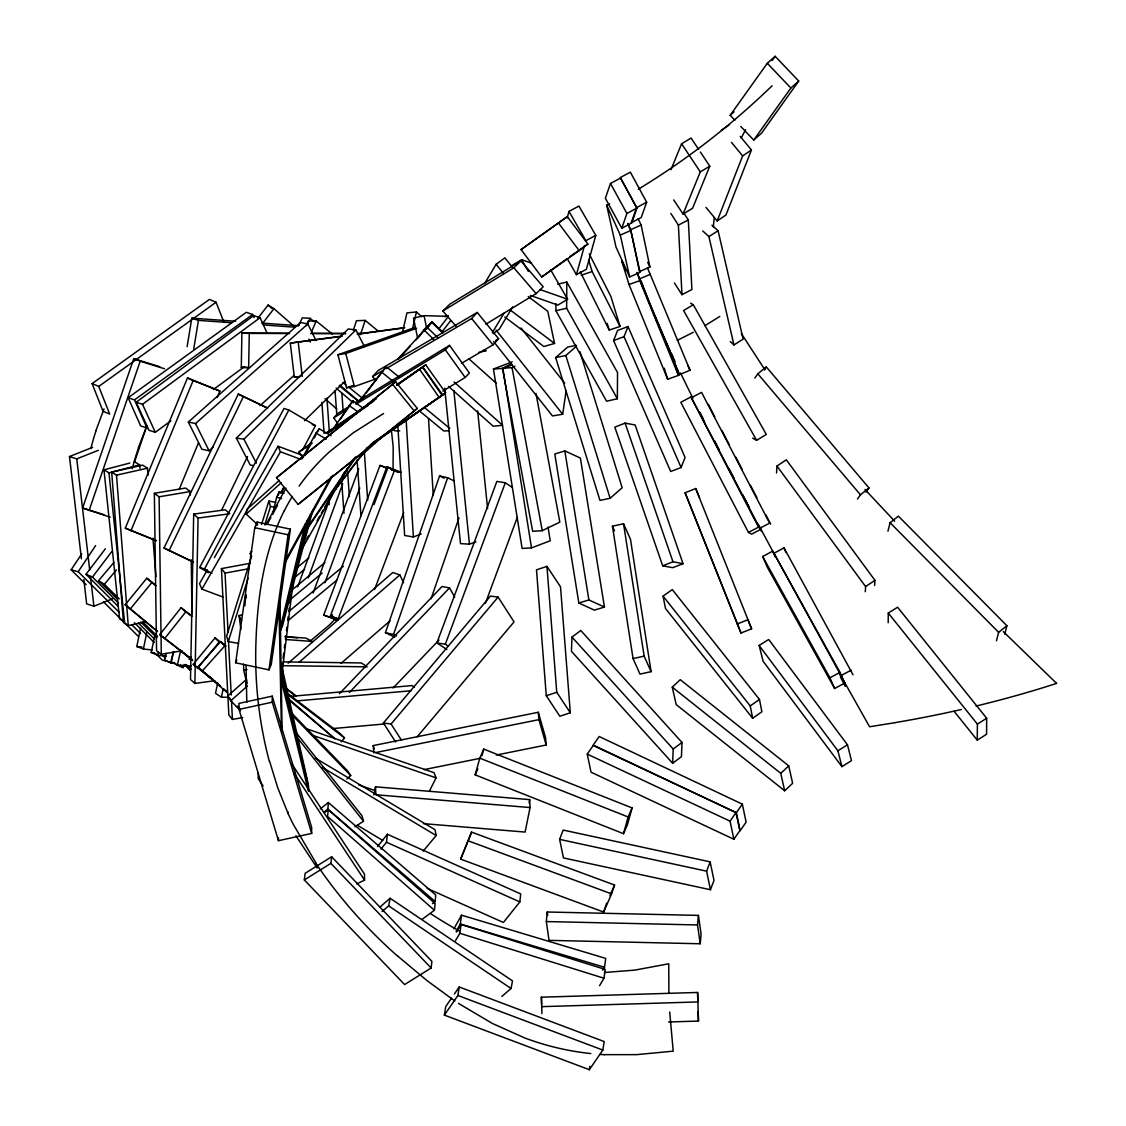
<?xml version="1.0" encoding="UTF-8"?>
<svg xmlns="http://www.w3.org/2000/svg" width="1126" height="1126" viewBox="0 0 1126 1126"><rect width="100%" height="100%" fill="white"/><g stroke="black" fill="none" stroke-linecap="round" stroke-linejoin="round"><path stroke-width="1.5" d="M557.609 284.174L566.814 282.063L617.527 372.551L617.358 398.745L606.604 401.222L555.892 310.72L555.934 303.738M617.358 398.745L566.631 308.257L566.814 282.063M888.203 622.692L888.273 613.079L897.591 607.238L986.686 718.261L986.573 734.279L977.255 740.12L954.144 711.336M977.255 740.12L977.382 724.102L888.273 613.079M241.893 333.113L249.268 333.409L248.663 367.681L241.288 367.4L241.893 333.113L289.241 333.24M228.634 512.766L225.341 509.796L193.686 514.103L190.505 679.471L194.897 683.426L214.883 680.709M194.897 683.426L198.063 518.059L193.686 514.103M571.98 637.077L571.417 651.278L672.644 763.245L681.441 756.672L682.004 742.47L580.777 630.504L571.98 637.077L673.207 749.043L672.644 763.245M393.058 469.486L393.199 447.022L391.341 429.583M776.56 472.934L776.968 466.037L786.314 459.816L874.93 580.326L874.635 585.492M865.289 591.727L865.598 586.562L776.968 466.037M323.767 812.296L327.849 809.144L328.398 802.557L435.72 894.973L435.171 901.546L432.454 903.657M713.307 226.847L714.306 217.487M546.335 921.561L547.222 912.004L698.43 915.396L701.104 934.2L700.217 943.757L549.009 940.365L546.335 921.561L697.543 924.953L700.217 943.757M697.543 924.953L698.43 915.396M434.397 910.23L435.129 903.516L328.285 809.735L327.553 816.463L434.397 910.23L422.081 919.379M380.996 849.103L386.485 842.248L387.372 834.267L520.719 893.931L519.832 901.912L503.378 922.475L427.19 888.386M304.33 879.941L305.118 873.326L331.649 856.759L431.905 961.379L431.131 967.994L404.586 984.56L304.33 879.941L330.875 863.375L331.649 856.759M246.749 679.921L245.904 686.832L245.834 681.103M282.049 666.859L282.471 663.411M283.105 658.231L283.724 653.052M284.357 647.858L284.779 644.41M285.413 639.23L285.835 635.782M286.468 630.602L286.891 627.14M287.735 620.243L288.157 616.781M288.791 611.601L289.213 608.153M289.846 602.973L290.48 597.793M291.113 592.614L291.521 589.151M282.105 672.588L292.859 584.521M455.425 940.773L459.858 933.299L461.069 924.488L605.211 969.416L603.986 978.227L599.553 985.686M257.699 524.815L246.2 514.075L246.861 509.402L279.417 480.309M235.658 662.792L254.757 527.7L257.066 522.07L290.395 529.15L271.296 664.241L268.973 669.871L235.658 662.792L236.812 659.977M256.587 525.532L257.066 522.07M268.973 669.871L288.087 534.78L290.395 529.15M456.1 931.512L460.309 924.024L461.561 915.185L605.746 958.409L604.493 967.248L602.818 970.246M493.526 341.445L552.458 415.944L562.69 414.241L566.125 390.919M454.397 993.991L459.225 986.981L604.183 1041.564L602.846 1050.079L589.334 1069.7L444.376 1015.117L445.713 1006.602L451.498 998.185M444.376 1015.117L457.888 995.483L459.225 986.981M589.334 1069.7L589.869 1066.294M187.099 346.709L191.8 318.165L235.672 321.262M193.742 348.933L198.443 320.389L191.8 318.165M282.105 732.153L279.952 595.767M382.08 911.539L388.639 905.853L390.117 898.267L512.513 980.901L511.049 988.487L501.858 996.454M373.846 794.998L375.493 786.821L529.684 799.615L530.05 807.553L525.11 832.072L423.489 823.641M529.037 802.88L529.684 799.615M152.094 649.955L143.41 649.04L136.809 646.521L140.567 628.195M143.41 649.04L146.816 632.39M217.656 683.116L215.53 693.306L221.428 697.191L228.381 697.275M221.428 697.191L223.201 688.704M166.409 656.176L157.71 655.29L151.18 652.447L154.853 635.894M157.71 655.29L158.442 651.968M173.221 651.926L170.983 661.75L177.373 665.058L191.336 666.057M177.373 665.058L180.723 650.321M166.099 653.333L164.593 659.906L171.053 663.073L174.53 663.369M171.053 663.073L173.686 651.56M402.32 333.014L406.95 312.887L416.409 311.972L421.645 316.659M412.538 328.736L416.409 311.972M272.576 514.216L276.672 497.185L279.178 491.823L284.09 493.287M278.361 495.229L279.178 491.823M279.938 629.589L305.315 523.942M307.412 520.296L279.544 633.727M887.95 531.162L890.103 522.717L898.379 516.13L1006.897 625.732L1004.744 634.177M996.468 640.764L998.621 632.319L1006.897 625.732M282.401 491.358L283.273 487.994L280.796 493.329M310.762 513.653L279.895 631.742L282.387 626.408L312.817 509.994M567.208 217.881L568.996 211.406L578.919 206.072L595.795 235.348L586.365 269.325L576.442 274.66L567.166 258.558M576.442 274.66L584.521 245.538M475.172 774.871L479.803 758.15L483.772 749.1L632.094 807.919L627.463 824.64L623.494 833.69L475.172 774.871L477.818 768.833M481.928 755.785L483.772 749.1M623.494 833.69L628.125 816.969L632.094 807.919M251.647 556.117L226.622 636.162L228.268 641.553L238.571 643.439M261.556 524.435L268.861 501.084L275.729 502.337M228.268 641.553L248.086 578.187M264.765 524.829L270.493 506.475L268.861 501.084M353.339 330.228L356.478 320.727L365.176 320.375L378.674 331.508M360.475 334.633L365.176 320.375M95.879 430.709L104.028 408.935M460.661 859.138L471.583 832.128L614.557 885.022L611.573 893.875L603.649 912.046L460.661 859.138L471.583 832.128M603.649 912.046L606.632 903.207M110.207 517.172L82.606 508.023L133.741 358.645L159.765 366.724M89.067 510.599L140.187 361.207L133.741 358.645M138.371 447.712L146.859 425.698M134.402 462.251L146.338 427.387M394.705 637.147L385.43 632.671L439.576 475.932L447.641 477.762L453.82 480.746M396.577 635.993L393.495 634.501L447.641 477.762M431.075 598.736L459 517.89M610.475 183.468L605.366 198.275L621.791 228.268L631.813 222.864L636.922 208.057L620.51 178.063L610.475 183.468L626.9 213.476L621.791 228.268M636.626 207.592L631.222 222.807L641.257 217.431L646.676 202.216L630.363 172.165L620.313 177.542L636.626 207.592L646.676 202.216M297.672 586.885L330.903 496.087M308.271 577.863L342.712 483.758M313.098 593.05L358.744 468.838M324.921 582.747L359.771 487.952M446.853 649.505L436.888 642.89L496.862 481.435L505.307 482.772L512.429 487.502M448.19 646.113L445.333 644.213L505.307 482.772M485.475 603.1L517.284 517.439M337.758 620.356L323.697 615.049L380.011 465.404L386.443 467.712M331.325 618.033L332.564 614.754M374.015 504.575L387.64 468.388L380.011 465.404M386.908 466.896L394.635 469.866L338.124 618.99L330.397 616.006L386.908 466.896L401.152 472.188M374.55 589.531L403.741 512.513M559.622 839.377L563.169 830.059L710.154 861.854L713.997 880.391L710.45 889.723L563.464 857.928L559.622 839.377L706.607 871.172L710.45 889.723M706.607 871.172L710.154 861.854M613.6 340.573L617.569 330.467L628.012 326.554L685.087 457.466L681.117 467.557L670.674 471.47L613.6 340.573L624.043 336.66L628.012 326.554M706.002 207.409L717.178 220.949L742.639 155.937L751.422 149.997L740.261 136.457M751.422 149.997L725.96 215.024L717.178 220.949M670.997 169.688L681.582 143.776L691.082 138.048L698.556 149.294M673.728 199.949L683.074 214.01L700.288 171.912L709.774 166.169L700.428 152.109M709.774 166.169L692.56 208.282L683.074 214.01M156.134 540.677L125.296 528.15L187.493 377.928L219.894 391.06L217.219 397.52M130.954 530.782L193.151 380.56L187.493 377.928M179.104 489.599L198.5 442.757M306.272 325.625L308.243 320.952L316.167 321.009L332.48 334.211M311.536 331.931L316.167 321.009M609.94 895.634L614.557 885.022M298.657 325.498L302.331 317.828L310.114 318.306L314.098 321.726M307.173 324.457L310.114 318.306M192.785 561.846L164.016 547.996L238.318 394.044L267.707 408.133M169.097 550.53L243.399 396.577L238.318 394.044M221.723 509.937L247.509 456.523M284.343 510.571C263.47 551.979 257.192 598.948 255.869 644.818A561.804 478.283 -1.7 0 0 269.297 761.289M429.231 791.465L436.072 777.855L434.031 772.689L306.539 728.761M741.175 138.132L745.623 129.687M208.549 572.712L199.654 567.504L284.005 408.471L288.819 410.005L315.477 425.628L302.373 450.33M199.654 567.504L204.468 569.038L288.819 410.005M251.689 550.881L250.028 553.936L251.675 551.796M265.891 524.871L285.934 488.149M301.796 459.084L315.984 433.074L319.277 428.767L331.072 435.734M267.524 523.632L270.859 517.51M272.52 514.455L277.531 505.264M305.09 454.777L310.1 445.6M314.281 437.958L315.942 434.889M317.616 431.835L319.277 428.767M285.328 560.649L331.241 476.495M285.286 562.465L332.874 475.256M453.975 928.683L461.561 915.185M302.613 546.391L305.174 541.845M306.877 538.819L308.58 535.779M317.124 520.634L319.685 516.088M321.389 513.062L323.092 510.036M324.795 507.01L329.918 497.917M331.635 494.891L333.338 491.865M338.462 482.772L340.165 479.746M341.868 476.706L344.429 472.174M300.867 550.994L347.821 467.684M207.367 569.883L199.513 583.62L201.92 589.165L223.215 597.118M214.348 557.666L278.023 446.234L302.598 455.411M201.92 589.165L280.444 451.765L278.023 446.234M456.635 931.962L461.069 924.488M484.504 283.668L496.13 264.286L504.856 257.854L512.316 267.144M492.386 332.578L504.012 313.183M512.738 306.765L499.325 329.13L493.089 333.718M86.111 584.647L71.135 569.812L81.762 553.851M71.135 569.812L78.201 571.726L95.597 545.589M332.311 429.991L352.846 400.786L362.586 407.795M333.226 429.696L337.153 423.911M340.094 419.576L352.846 400.786M308.102 526.602L355.211 457.212M308.017 527.742L356.126 456.931M587.237 754.096L593.219 745.511L736.052 812.578L739.852 830.664L733.87 839.25L591.023 772.183L587.237 754.096L730.07 821.164L733.87 839.25M730.07 821.164L736.052 812.578M736.348 812.733L742.344 804.147L599.187 736.517L593.191 745.102L736.348 812.733L740.12 830.749L746.116 822.163L742.344 804.147M754.828 378.04L757.812 373.804L766.313 366.935L868.976 487.924L865.993 492.146M764.329 369.764L766.313 366.935M857.491 499.029L860.461 494.793L868.976 487.924M418.942 336.758L423.897 329.791L431.708 322.12L442.659 332.958M427.753 327.694L431.708 322.12M734.884 120.271L730.169 115.316L767.299 63.281L775.152 56.3L798.714 81.044L761.598 133.093L753.73 140.06L740.767 126.45M772.14 60.523L775.152 56.3M753.73 140.06L790.86 88.025L798.714 81.044M118.258 606.506L86.026 574.246L105.394 548.742M86.026 574.246L92.473 577.019L111.84 551.515M360.334 399.786L386.162 366.64L399.505 377.393M361.896 398.618L364.008 395.845M366.119 393.058L386.162 366.64M174.051 662.341L176.529 664.833L182.975 667.605L185.016 664.917M189.098 659.555L191.124 656.866M335.323 489.416L365.922 449.091M367.47 447.923L335.21 489.74M257.643 318.602L268.087 305.076L273.956 308.665L293.576 325.85M262.471 323.542L273.956 308.665M438.83 328.82L448.359 316.519M442.096 331.748L450.569 320.811M192.433 660.047L159.793 634.614L181.061 607.73L192.208 616.274M164.579 638.681L185.846 611.798L181.061 607.73M377.506 846.611L387.372 834.267M157.527 631.573L125.155 604.761L146.844 578.215L156.078 585.689M125.155 604.761L130.349 608.885L152.024 582.339M219.697 685.537L193.25 664.284L215.038 637.893L224.778 645.339M197.416 668.506L219.204 642.101L215.038 637.893M341.234 741.865L344.5 737.91L340.334 733.702L286.032 692.18M423.221 851.073L436.17 835.534L435.03 829.721L315.294 758.051M117.16 598.891L98.567 580.664L113.965 562.409M98.567 580.664L104.352 584.295L116.442 569.953M395.606 741.978L383.403 723.005L490.429 596.076L498.1 597.09L514.047 621.89L417.169 736.784M383.403 723.005L391.074 724.004L498.1 597.09M227.466 692.884L197.866 667.028L220.724 641.538L226.101 646.071M201.948 671.335L224.82 645.845L220.724 641.538M360.165 400.828L364.838 395.648M397.534 359.349L432.102 321.937L443.165 332.663M398.238 359.532L409.92 346.569M415.747 340.094L420.42 334.901M423.925 331.016L432.102 321.937M375.817 380.532L372.607 376.591L378.209 370.51L477.255 312.451L498.621 338.757L493.019 344.852L461.505 363.318M386.119 368.666L471.653 318.531L477.255 312.451M337.659 423.362L333.69 417.83L337.87 413.355L349.792 406.106M356.013 404.234L445.333 349.834L449.527 345.358L469.373 372.988L465.179 377.463L442.856 391.074M339.461 693.658L442.025 586.519L449.499 587.913L454.721 597.005M349.341 692.532L449.499 587.913M393.101 688.014L438.943 640.117M253.336 465.517L250.282 465.094L236.319 438.113L348.3 328.947L355.915 329.988L364.444 346.484M236.319 438.113L243.92 439.154L355.915 329.988M304.442 420.758L344.711 381.517M456.213 326.47L442.842 310.973L449.907 304.104L520.902 260.95L543.196 286.778L536.131 293.633L485.841 324.204M442.842 310.973L513.85 267.805L520.902 260.95M672.264 687.141L680.245 679.682L788.735 765.863L792.634 783.302L784.667 790.762L676.177 704.58L672.264 687.141L780.754 773.323L784.667 790.762M780.754 773.323L788.735 765.863M246.2 514.075L281.359 482.646M360.306 456.41L382.432 436.621M240.485 710.759L230.802 700.752L227.649 696.065L245.552 680.174M230.802 700.752L247.424 686.001M346.878 778.953L350.721 775.547L347.568 770.86L290.719 712.111M212.983 447.303L209.07 450.78L201.878 449.26L188.338 422.039L300.628 322.472L307.82 323.978L316.096 340.615M188.338 422.039L195.53 423.559L307.82 323.978M259.993 405.627L293.942 375.521M730.169 115.316L734.096 111.826M579.946 351.706L622.171 487.755L610.123 498.283L599.947 500.38L555.653 357.604L567.687 347.075L576.174 345.33M555.653 357.604L565.829 355.52L576.667 346.034M398.534 384.248L425.755 364.852L445.615 392.763L366.612 448.12M276.489 477.748L395.676 381.784L417.282 408.414L414.255 411.046L298.094 504.378L276.489 477.748L395.676 381.784M298.094 504.378L417.282 408.414M288.186 663.186L392.791 572.515L399.871 574.922L403.601 582.705M299.234 662.158L399.871 574.922M341.051 663.355L390.046 620.876M379.603 907.359L390.117 898.267M296.785 567.94L308.89 557.891M293.844 578.159L304.597 569.221M291.324 590.559L324.837 562.648M289.875 599.919L322.064 573.12M289.41 610.968L343.402 566.209M288.031 620.609L336.632 580.326M302.908 457.635L298.995 452.005L311.832 442.842M396.718 385.219L422.489 367.217L442.068 395.353L370.313 444.77M320.248 808.876L328.398 802.557M521.085 249.578L567.279 216.642L587.871 244.06L579.186 250.619L541.676 276.996L521.085 249.578L567.279 216.642M541.676 276.996L567.025 258.713M673.207 749.043L682.004 742.47M324.175 812.789L328.285 809.735M170.885 420.828L155.304 432.314L148.942 430.231L136.162 402.221L253.716 315.59L260.078 317.673L267.172 333.24M136.162 402.221L142.523 404.29L260.078 317.673M213.377 389.526L244.525 366.555M128.153 397.745L134.515 399.885L146.999 428.035L140.623 425.895L128.153 397.745L246.27 312.324L252.646 314.464L254.026 317.588M134.515 399.885L252.646 314.464M92.107 383.614L98.764 386.429L109.686 414.101L103.029 411.286L92.107 383.614L209.394 299.417L216.065 302.247L223.764 321.783M98.764 386.429L216.065 302.247M309.566 641.609L329.608 624.775A144.86 113.782 -68.4 0 0 335.773 618.216M663.059 596.118L672.278 589.602L759.459 699.429L761.894 711.773L752.675 718.275L665.48 608.462L663.059 596.118L750.24 705.932L752.675 718.275M750.24 705.932L759.459 699.429M569.798 256.756L587.871 244.06M306.356 447.754L310.677 444.756M327.933 432.778L362.459 408.794M365.331 406.796L373.973 400.814M396.985 384.825L425.755 364.852M328.046 433.186L332.367 430.188M335.238 428.19L346.752 420.195M349.623 418.21L356.815 413.214M359.701 411.215L368.329 405.219M370.82 444.714L445.615 392.763M326.202 433.031L376.506 398.646M396.619 384.895L422.489 367.217M298.995 452.005L311.93 443.165M326.301 433.341L372.284 401.912M373.086 442.49L442.068 395.353M721.414 130.194L728.958 125.113M865.598 586.562L874.93 580.326M355.014 826.765L363.501 821.22L361.995 815.787L295.645 732.013M719.81 316.434L704.862 325.752M383.572 413.524L353.268 432.82L329.679 451.625A236.502 201.343 -1.7 0 0 299.108 486.108M718.092 230.76L743.146 339.137L733.955 344.936L708.901 236.559L718.092 230.76L711.956 225.158M977.382 724.102L986.686 718.261M759.135 645.465L768.692 639.484L847.47 744.807L851.481 760.655L841.924 766.637L763.147 661.314L759.135 645.465L837.899 750.789L841.924 766.637M837.899 750.789L847.47 744.807M638.358 189.238L648.97 182.623A450.316 260.838 -41.5 0 0 772.112 85.787M355.746 402.475L449.527 345.358M333.69 417.83L347.089 409.667M693.278 304.696L683.595 310.565L756.616 440.308L766.299 434.439L693.278 304.696L690.618 303.218M511.922 265.539L521.605 259.684L531.303 263.076M550.684 269.888L567.574 299.234L557.877 305.09L530.43 295.448M372.607 376.591L383.107 370.426M495.623 340.516L498.621 338.757M626.9 213.476L636.922 208.057M762.654 556.54L772.703 551.107L839.982 672.363L844.669 683.088L834.619 688.521L767.341 567.265L762.654 556.54L829.932 677.796L834.619 688.521M829.932 677.796L839.982 672.363M595.795 235.348L585.872 240.683L568.996 211.406M693.278 332.311L677.331 340.348M853.015 674.812L784.034 547.883L773.956 553.246L841.038 675.558L845.443 686.325L840.418 677.148M841.038 675.558L851.129 670.195M693.053 398.083L690.914 396.971L680.822 402.278L748.452 532.443L751.661 534.132L760.317 529.572M748.452 532.443L758.544 527.137L760.683 528.249M759.487 528.418L769.621 523.126L701.554 392.397L691.42 397.689L761.359 531.008L757.305 523.224M688.31 219.964L691.899 289.523L681.976 294.688L678.387 225.116L688.31 219.964L683.581 212.645M535.99 393.41L559.833 522.126L542.253 530.67L532.654 531.289L502.449 368.244L511.246 363.965M502.449 368.244L512.048 367.625L514.976 366.203M356.675 883.924L364.543 880.152L364.472 874.114L291.972 764.146M641.13 225.003L649.899 266.961L639.512 271.662L630.743 229.704L641.13 225.003L638.16 218.74M627.9 224.229L630.771 230.52L640.089 272.393L629.617 276.94L615.992 247.044L606.675 205.171L609.659 203.876M629.617 276.94L620.299 235.081L630.771 230.52M650.223 274.364L689.999 370.243L679.471 374.691L639.695 278.812L650.223 274.364L647.464 267.974M81.41 558.806L69.488 456.537L92.599 447.36M69.488 456.537L76.765 458.873L98.328 450.316M83.831 579.594L86.66 603.874L93.922 606.224L112.417 598.877M695.727 488.543L751.605 628.801L740.992 633.023L685.115 492.78L695.727 488.543L699.471 497.593M737.248 623.987L747.861 619.75L751.605 628.801M625.099 423.123L614.824 427.148L662.693 565.801L672.743 567.687L683.032 563.662L635.148 424.995L625.099 423.123L672.982 561.775L683.032 563.662M662.693 565.801L672.982 561.775M548.024 526.968L550.234 540.761L531.514 547.898L522.112 548.446L493.455 369.004L512.175 361.868M493.455 369.004L502.872 368.469L512.231 364.894M397.83 425.642L404.642 535.497L413.397 536.975L421.237 533.977M444.686 388.203L460.492 543.619L469.458 544.182L475.904 541.845M375.803 378.941L354.394 386.542L346.555 387.823L337.927 354.789L415.311 327.286M444.939 316.744L448.232 315.576M337.927 354.789L345.766 353.508L416.564 328.342M629.012 284.512L639.779 280.684L678.429 375.408L667.662 379.237L629.012 284.512L621.749 260.922L625.69 270.55M346.555 387.823L353.142 385.486M581.312 275.194L592.121 271.535L620.046 326.441L609.236 330.087L580.298 271.873M546.955 566.364L536.483 569.84L546.279 695.755L559.833 716.235L570.319 712.758L560.523 586.843L546.955 566.364L556.751 692.279L570.319 712.758M546.279 695.755L556.751 692.279M564.83 450.935L554.794 454.017L578.848 603.029L594.401 610.137L604.437 607.055L580.383 458.057L564.83 450.935L588.884 599.947L604.437 607.055M578.848 603.029L588.884 599.947M528.235 296.546L547.771 311.297L554.555 343.458L543.858 346.512L504.772 316.997M103.972 469.809L108.969 472.878L124.564 621.988L119.581 618.906L103.972 469.809L129.8 463.067M108.969 472.878L139.624 464.869L139.99 468.346M448.204 316.322L424.052 315.66L413.509 318.123L417.647 338.208M478.62 352.424L486.15 350.665L482.702 350.566M555.892 310.72L566.631 308.257M146.197 621.58L128.265 625.592L123.438 622.523L111.671 472.075L142.65 465.137L147.478 468.205L148.027 475.2M111.671 472.075L116.499 475.144L147.478 468.205M612.445 526.208L623.537 523.745L630.476 539.27L651.095 671.659L640.004 674.122L633.065 658.583L612.445 526.208L614.529 530.867M633.065 658.583L644.142 656.134L651.095 671.659M272.225 696.149L238.994 703.384L239.022 709.422L278.446 840.672L311.677 833.423L311.649 827.399L272.225 696.149L272.253 702.174L311.677 833.423M239.022 709.422L272.253 702.174M240.908 629.406L239.036 615.556L242.343 614.838M373.846 752.928L373.227 745.581L538.298 712.279L545.561 737.657L546.18 745.004L496.313 755.067M375.577 752.576L538.932 719.641L538.298 712.279M424.094 769.621L480.844 758.178M242.695 717.543L232.435 719.43L228.831 714.926L221.442 568.602L250.507 563.239M221.442 568.602L225.045 573.106L248.987 568.686M246.988 683.665L243.68 670.153L247.03 669.548M182.088 650.758L161.299 654.262L156.556 650.772L154.361 493.301L185.537 488.051L190.294 491.541L190.336 495.032M154.361 493.301L159.104 496.791L190.294 491.541M895.086 722.667L869.596 726.763L840.095 674.39M300.67 376.492L294.308 377.126L290.297 343.078L342.318 336.041M357.913 333.915L404.727 327.582M290.297 343.078L341.586 336.421M357.181 334.309L403.995 327.962M294.308 377.126L297.785 376.661M198.063 518.059L229.732 513.752M290.55 696.403L412.102 685.565L414.509 687.381M296.588 700.949L411.187 690.731M332.705 728.578L384.796 723.948M449.007 430.765L443.785 430.976L419.477 410.934M541.902 1013.611L541.409 997.186L697.585 992.456L698.458 1021.071L668.633 1021.972M541.69 1006.658L697.867 1001.943L697.585 992.456M604.493 972.484L634.754 970.119L668.76 963.786L668.886 993.146M312.043 333.31L345.372 333.395M357.646 333.423L361.165 333.437M249.268 333.409L289.607 333.507M310.649 333.563L345.738 333.662M358.012 333.69L361.516 333.704M241.288 367.4L248.297 367.414M399.758 430.906L395.001 430.864L392.284 428.668M283.119 661.877L361.347 662.947L366.077 666.043M282.063 665.677L367.245 666.831M604.493 1054.64L636.64 1054.64L673.221 1051.163L669.703 1012.049M261.992 323.106L298.84 325.71M198.443 320.389L231.787 322.74M263.371 324.964L294.956 327.187M284.906 636.598L305.85 638.09L312.24 641.412L286.06 639.54M530.05 807.553L375.859 794.759L375.493 786.821M286.933 636.95L297.363 637.851M151.18 652.447L154.67 652.798M136.809 646.521L142.031 647.07M436.888 642.89L445.333 644.213M270.493 506.475L275.659 507.418M254.757 527.7L288.087 534.78M385.43 632.671L393.495 634.501M169.308 661.975L162.243 660.061L156.007 653.882M276.672 497.185L281.584 498.649M460.309 924.024L604.493 967.248M140.187 361.207L164.593 368.779M82.606 508.023L103.747 514.596M459.858 933.299L603.986 978.227M312.268 424.615L315.477 425.628M311.902 735.067L436.072 777.855M358.701 784.906L375.268 790.621M333.577 618.934L336.815 620.06M540.114 289.593L567.574 299.234M391.271 469.443L399.308 472.343M390.849 469.542L398.885 472.441M323.697 615.049L330.129 617.358M333.352 618.526L336.561 619.68M468.585 840.967L611.573 893.875M330.397 616.006L338.307 618.948M280.444 451.765L300.093 459.098M457.888 995.483L602.846 1050.079M193.151 380.56L219.894 391.06M125.296 528.15L156.303 540.635M334.225 618.962L337.04 620.074M479.803 758.15L628.125 816.969M386.485 842.248L519.832 901.912M243.399 396.577L267.087 407.894M164.016 547.996L193.405 562.085M439.576 475.932L444.221 478.17M752.632 438.113L756.616 440.308M204.468 569.038L211.885 573.373M315.984 433.074L326.301 439.168M322.43 767.439L436.17 835.534M357.294 825.203L382.727 840.432M134.641 461.801L139.624 464.869M458.465 1003.393L492.301 1023.421L524.688 1037.919A236.502 201.343 -1.7 0 0 590.77 1053.57M388.639 905.853L511.049 988.487M454.862 1000.986L427.106 980.69L397.731 956.115M349.004 405.416L358.73 412.426M509.895 309.734L554.555 343.458M287.411 694.263L344.5 737.91M193.25 664.284L196.037 666.409M204.397 672.799L212.744 679.189M285.568 687.845L295.322 695.333M185.846 611.798L191.42 616.077M284.779 687.648L295.927 696.192M159.793 634.614L191.842 659.189M381.447 371.974L393.453 381.644M343.064 382.544L345.781 384.74M348.511 386.936L362.108 397.942M339.236 385.782L358.279 401.18M424.122 407.246L449.781 428.401M146.844 578.215L154.938 584.915M130.349 608.885L157.316 631.236M180.259 650.223L192.405 660.272M180.47 650.561L192.602 660.624M289.199 699.345L334.901 738.797L289.255 700.259M197.866 667.028L220.696 686.311M223.37 688.577L227.396 691.969M339.968 385.162L358.561 401.137M336.167 388.104L353.423 402.939M327.849 809.144L435.171 901.546M268.087 305.076L272.013 308.524M325.006 398.703L336.773 409.02M468.88 358.814L496.439 383.417M454.06 381.967L502.604 425.304L493.16 426.219L448.542 386.401M702.765 230.957L708.901 236.559M730.281 341.572L733.955 344.936M1056.512 683.327L1003.28 631.587M426.726 326.948L437.789 337.673M104.352 584.295L119.215 598.877M142.777 621.96L157.654 636.542M186.156 664.495L191.11 669.351M140.722 621.974L156.838 637.78M184.101 664.509L190.308 670.589M423.897 329.791L433.623 339.433M78.201 571.726L119.384 612.516M131.869 624.874L140.609 633.53M161.82 654.558L165.564 658.26M103.592 601.96L138.526 636.584M92.473 577.019L118.511 603.072M138.343 622.931L154.459 639.061M180.498 665.114L182.975 667.605M134.374 622.636L154.206 642.496M890.103 522.717L998.621 632.319M292.661 715.559L350.721 775.547M227.649 696.065L230.07 698.556M237.333 706.058L239.754 708.564M330.875 863.375L431.131 967.994M767.299 63.281L790.86 88.025M894.621 521.141L864.979 489.486M513.85 267.805L536.131 293.633M757.812 373.804L860.461 494.793M731.478 142.383L742.639 155.937M471.653 318.531L493.019 344.852M392.664 384.416L414.255 411.046M496.13 264.286L503.575 273.562M521.028 327.99L564.675 383.164M496.102 330.087L562.69 414.241M298.249 738.825L363.501 821.22M558.595 223.201L579.186 250.619M445.333 349.834L465.179 377.463M422.982 367.259L442.856 395.184M764.864 369.736L741.358 333.577M419.702 369.497L439.295 397.633M681.582 143.776L700.288 171.912M293.985 773.126L364.543 880.152M315.815 862.699L293.295 824.359A384.923 327.694 -1.7 0 1 288.087 813.521L277.714 787.679L269.578 761.232M263.09 785.948L258.248 778.615L258.178 772.577M295.941 835.802L317.208 868.062M670.829 213.405L678.387 225.116M674.418 282.978L681.976 294.688M391.074 724.004L401.391 740.063M521.605 259.684L528.361 271.408M839.56 673.883L844.669 683.088M775.42 556.188L758.699 525.054M746.89 502.914L742.541 494.694M747.509 504.082L749.381 507.587M733.828 478.156L728.846 468.655L733.8 478.1M708.282 404.333L714.771 416.775M722.062 430.794L729.352 444.798M735.827 457.24L742.315 469.697M750.423 485.264L756.897 497.706M765.821 514.821L770.677 524.167M699.767 412.735L704.637 422.067M714.363 440.745L719.218 450.09M742.724 495.215L749.198 507.671M690.914 396.971L758.544 527.137M718.909 449.527L714.574 441.125M243.92 439.154L256.334 463.138M589.222 253.885L610.939 296.588L620.046 326.441M702.92 418.267L699.879 412.257M239.036 615.556L241.597 620.679M308.904 339.095L310.41 342.121M195.53 423.559L209.07 450.78M692.096 396.648L680.526 372.973M647.661 262.274L649.899 266.961M627.773 223.441L630.743 229.704M673.432 358.068L675.037 361.46M672.912 356.942L670.843 352.48M670.322 351.382L654.473 315.449M606.675 205.171L620.299 235.081M142.523 404.29L155.304 432.314M772.703 551.107L775.378 557.229M624.043 336.66L681.117 467.557M687.93 365.443L689.999 370.243M636.936 272.422L639.695 278.812M679.471 374.691L652.996 311.677M641.538 284.062L642.876 287.313M646.929 297.053L653.376 312.803M685.115 492.78L740.992 633.023M784.034 547.883L785.934 552.5M648.351 300.318L641.06 280.867M565.829 355.52L610.123 498.283M672.123 354.957L678.429 375.408M637.358 272.816L639.779 280.684M664.27 368.216L667.662 379.237M588.574 259.923L592.121 271.535M607.21 323.458L609.236 330.087M538.932 719.641L546.18 745.004M373.227 745.581L374.184 748.959M345.766 353.508L354.394 386.542M280.853 673.235L308.594 786.441L308.679 790.945M280.965 679.245L308.299 790.748M280.937 662.623L307.468 780.614L307.961 786.553L281.05 666.845M424.052 315.66L426.81 329.045M512.048 367.625L542.253 530.67M502.872 368.469L531.514 547.898M623.537 523.745L644.142 656.134M547.222 912.004L547.715 915.424M282.049 667.141L282.753 672.335M283.217 675.783L283.696 679.245M298.235 342.29L302.247 376.337M76.765 458.873L89.686 569.812M90.488 576.751L93.922 606.224M477.649 410.891L487.6 508.67M453.834 390.511L469.458 544.182M152.953 538.186L155.951 576.681M116.499 475.144L128.265 625.592M341.854 393.27L343.134 410.779M347.61 472.061L349.398 496.58M335.041 390.736L336.829 415.255M341.699 481.787L343.993 513.301M326.934 398.266L329.299 431.23M321.881 402.32L324.105 433.566M328.933 501.239L329.186 504.715M364.331 451.596L367.681 500.338M357.097 459.887L360.925 515.595M428.513 418.745L433.271 495.468M406.148 420.139L413.397 536.975M225.045 573.106L228.043 632.333M228.395 639.301L231.21 695.052M231.463 700.273L232.435 719.43M288.031 811.973L288.087 813.521M541.409 997.186L541.62 1004.139M698.176 1011.598L698.458 1021.071M278.91 603.508L281.458 729.887M245.904 598.075L245.834 594.57L244.863 605.816M246.059 665.494L246.805 702.357M243.568 664.143L243.68 670.153M191.237 559.777L191.997 614.022M159.104 496.791L161.299 654.262M278.432 837.66L278.446 840.672M1056.61 683.383A450.316 167.971 -9.6 0 1 976.045 706.058M961.463 709.479A450.316 167.971 -9.6 0 1 895.086 722.625M604.479 1054.71A236.502 201.343 -1.7 0 1 599.905 1054.4M397.647 956.185A561.804 478.283 -1.7 0 1 315.561 862.826M458.986 930.85A531.599 452.568 -1.7 0 1 430.794 913.805M284.442 510.599A236.502 201.343 -1.7 0 1 292.352 496.397M90.896 448.486A200.386 157.387 -68.4 0 1 96.02 430.751M132.291 468.712A207.283 162.806 -68.4 0 1 138.554 447.768"/></g></svg>
